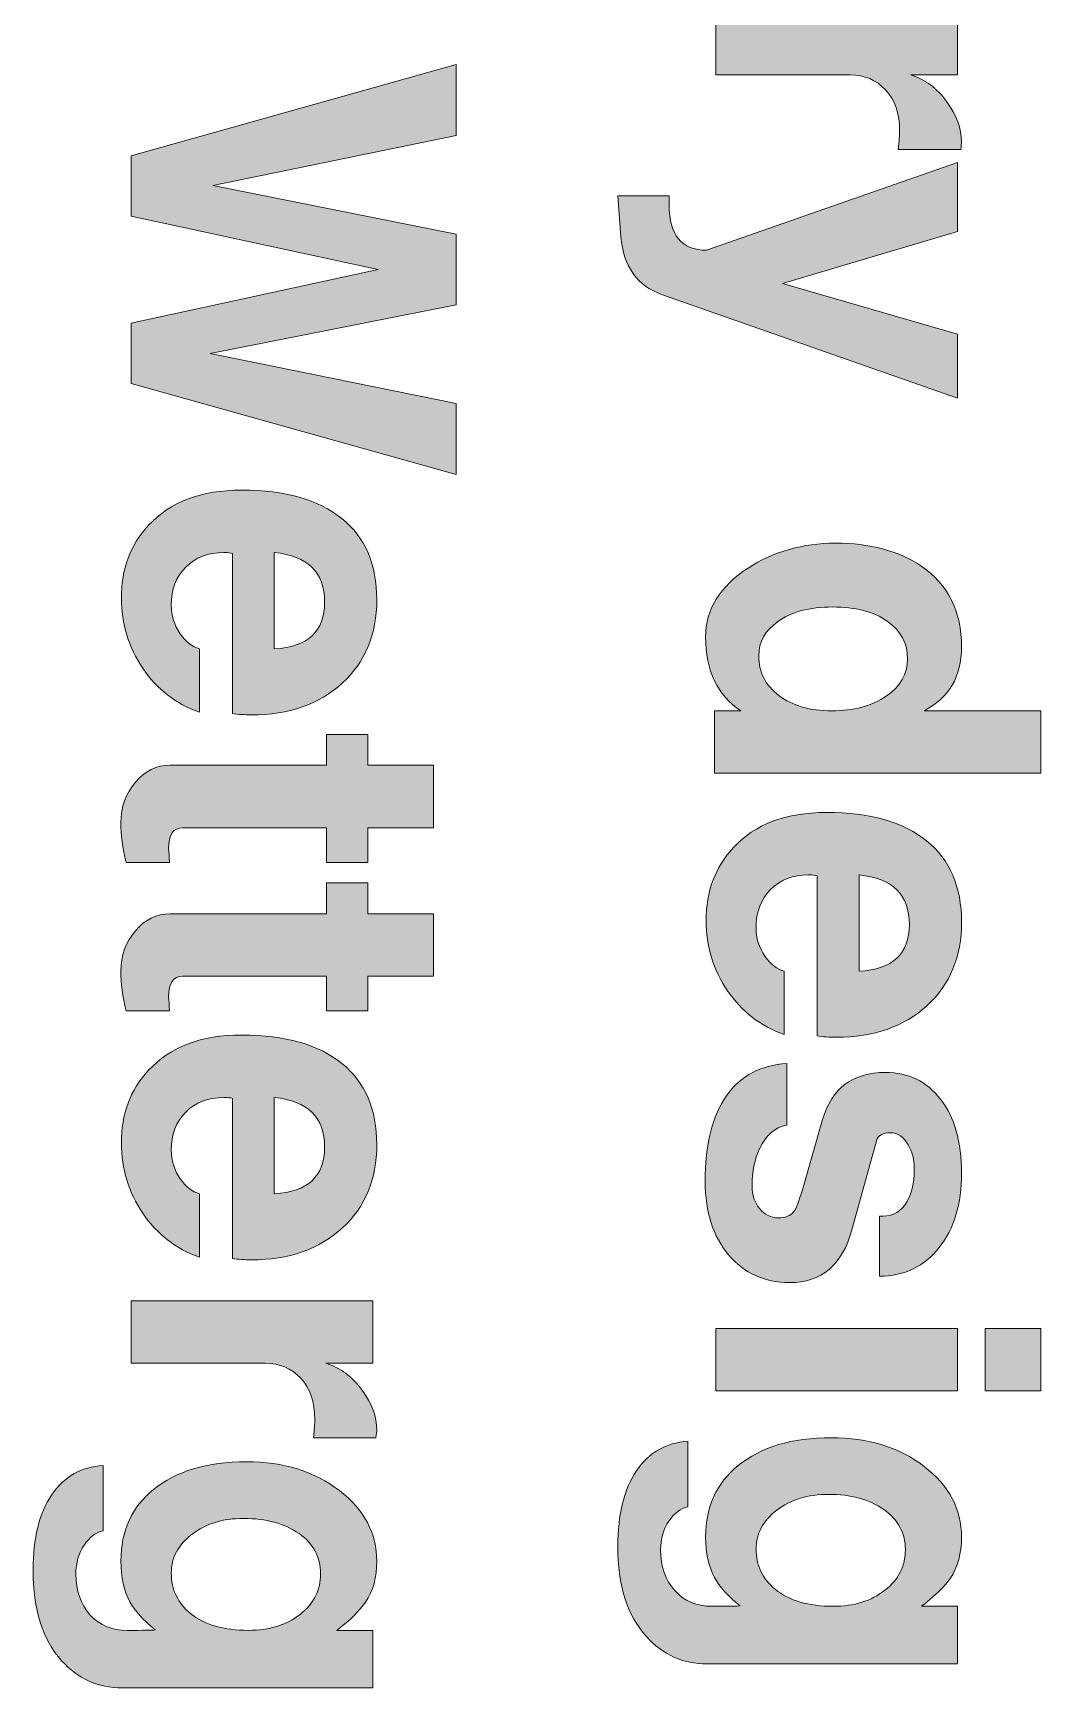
# Model space of a CAD drawing. Header units: inches. Extents: x 0.59 to 7.67, y -3.15 to -0.14.
# Drawn here: x 0.8294 to 1.0858, y -2.8183 to -2.3975 of the extents above; entities that cross this region are included whole.
import ezdxf

# ---------------------------------------------------------------- set-up
doc = ezdxf.new("R2010")
doc.units = ezdxf.units.IN
doc.header["$MEASUREMENT"] = 0
doc.layers.add('Layer 1', color=7, linetype='Continuous')

# ---------------------------------------------------------------- blocks, each defined once
blk = doc.blocks.new('block 37')
at = {"layer": 'Layer 1', "true_color": 0xed1f24}
h = blk.add_hatch(color=240, dxfattribs=at)
h.dxf.hatch_style = 2
edge = h.paths.add_edge_path()
edge.add_spline(control_points=[(1.04948, -2.42708), (1.0497, -2.42495), (1.04982, -2.42341), (1.04982, -2.42242), (1.04982, -2.41796), (1.04862, -2.41446), (1.04624, -2.41193), (1.04386, -2.4094), (1.04086, -2.40814), (1.03723, -2.40814), (1.03723, -2.40814), (1.00309, -2.40814), (1.00309, -2.40814), (1.00309, -2.40814), (1.00309, -2.39226), (1.00309, -2.39226), (1.00309, -2.39226), (1.06456, -2.39226), (1.06456, -2.39226), (1.06456, -2.39226), (1.06456, -2.40814), (1.06456, -2.40814), (1.06456, -2.40814), (1.05265, -2.40814), (1.05265, -2.40814), (1.05628, -2.40927), (1.05934, -2.41153), (1.06184, -2.41494), (1.06433, -2.41834), (1.06558, -2.42175), (1.06558, -2.42514), (1.06558, -2.42552), (1.0655, -2.42617), (1.06536, -2.42708), (1.06536, -2.42708), (1.04948, -2.42708), (1.04948, -2.42708)], knot_values=[0, 0, 0, 0, 1, 1, 1, 2, 2, 2, 3, 3, 3, 4, 4, 4, 5, 5, 5, 6, 6, 6, 7, 7, 7, 8, 8, 8, 9, 9, 9, 10, 10, 10, 11, 11, 11, 12, 12, 12, 12], degree=3, periodic=1)
h = blk.add_hatch(color=240, dxfattribs=at)
h.dxf.hatch_style = 2
edge = h.paths.add_edge_path()
edge.add_spline(control_points=[(1.06456, -2.49036), (1.06456, -2.49036), (0.98948, -2.46405), (0.98948, -2.46405), (0.98306, -2.46179), (0.97954, -2.45687), (0.97894, -2.44931), (0.97894, -2.44931), (0.97814, -2.43887), (0.97814, -2.43887), (0.97814, -2.43887), (0.99118, -2.43887), (0.99118, -2.43887), (0.99118, -2.43887), (0.99118, -2.44126), (0.99118, -2.44126), (0.99118, -2.44889), (0.99436, -2.45271), (1.00071, -2.45271), (1.00071, -2.45271), (1.06456, -2.43037), (1.06456, -2.43037), (1.06456, -2.43037), (1.06456, -2.44794), (1.06456, -2.44794), (1.06456, -2.44794), (1.01999, -2.46122), (1.01999, -2.46122), (1.01999, -2.46122), (1.06456, -2.47403), (1.06456, -2.47403), (1.06456, -2.47403), (1.06456, -2.49036), (1.06456, -2.49036)], knot_values=[0, 0, 0, 0, 1, 1, 1, 2, 2, 2, 3, 3, 3, 4, 4, 4, 5, 5, 5, 6, 6, 6, 7, 7, 7, 8, 8, 8, 9, 9, 9, 10, 10, 10, 11, 11, 11, 11], degree=3, periodic=1)
h = blk.add_hatch(color=240, dxfattribs=at)
h.dxf.hatch_style = 2
edge = h.paths.add_edge_path()
edge.add_spline(control_points=[(1.00275, -2.58574), (1.00275, -2.58574), (1.00275, -2.56986), (1.00275, -2.56986), (1.00275, -2.56986), (1.00944, -2.56986), (1.00944, -2.56986), (1.00347, -2.56593), (1.00048, -2.55965), (1.00048, -2.55104), (1.00048, -2.54408), (1.00408, -2.53826), (1.01126, -2.53357), (1.01784, -2.52934), (1.02524, -2.52722), (1.03349, -2.52722), (1.04226, -2.52722), (1.04951, -2.52915), (1.05526, -2.53301), (1.06214, -2.53769), (1.06558, -2.54457), (1.06558, -2.55364), (1.06558, -2.56113), (1.06241, -2.56654), (1.05605, -2.56986), (1.05605, -2.56986), (1.08577, -2.56986), (1.08577, -2.56986), (1.08577, -2.56986), (1.08577, -2.58574), (1.08577, -2.58574), (1.08577, -2.58574), (1.00275, -2.58574), (1.00275, -2.58574)], knot_values=[0, 0, 0, 0, 1, 1, 1, 2, 2, 2, 3, 3, 3, 4, 4, 4, 5, 5, 5, 6, 6, 6, 7, 7, 7, 8, 8, 8, 9, 9, 9, 10, 10, 10, 11, 11, 11, 11], degree=3, periodic=1)
edge = h.paths.add_edge_path()
edge.add_spline(control_points=[(1.03252, -2.56986), (1.03817, -2.56986), (1.04281, -2.56862), (1.04643, -2.56613), (1.05005, -2.56365), (1.05186, -2.56053), (1.05186, -2.55676), (1.05186, -2.55269), (1.05012, -2.54946), (1.04666, -2.54705), (1.04319, -2.54464), (1.03855, -2.54344), (1.03275, -2.54344), (1.02687, -2.54344), (1.02223, -2.54468), (1.01884, -2.54717), (1.0156, -2.54942), (1.01398, -2.55232), (1.01398, -2.55586), (1.01398, -2.56), (1.01569, -2.56337), (1.01912, -2.56597), (1.02256, -2.56856), (1.02702, -2.56986), (1.03252, -2.56986)], knot_values=[0, 0, 0, 0, 1, 1, 1, 2, 2, 2, 3, 3, 3, 4, 4, 4, 5, 5, 5, 6, 6, 6, 7, 7, 7, 8, 8, 8, 8], degree=3, periodic=1)
h = blk.add_hatch(color=240, dxfattribs=at)
h.dxf.hatch_style = 2
edge = h.paths.add_edge_path()
edge.add_spline(control_points=[(1.03371, -2.65287), (1.0319, -2.65287), (1.03027, -2.65276), (1.02884, -2.65253), (1.02884, -2.65253), (1.02884, -2.61182), (1.02884, -2.61182), (1.02838, -2.61167), (1.02766, -2.61159), (1.02668, -2.61159), (1.02267, -2.61159), (1.01944, -2.61283), (1.01699, -2.6153), (1.01453, -2.61777), (1.0133, -2.62099), (1.0133, -2.62497), (1.0133, -2.62758), (1.01405, -2.63002), (1.01556, -2.63227), (1.017, -2.63429), (1.01863, -2.63557), (1.02045, -2.63609), (1.02045, -2.63609), (1.02045, -2.65219), (1.02045, -2.65219), (1.01447, -2.65007), (1.00967, -2.64635), (1.00604, -2.64103), (1.00241, -2.63569), (1.0006, -2.62974), (1.0006, -2.62316), (1.0006, -2.61582), (1.0029, -2.60967), (1.00751, -2.60468), (1.01303, -2.5987), (1.02094, -2.59572), (1.03122, -2.59572), (1.04226, -2.59572), (1.05074, -2.59811), (1.05667, -2.60292), (1.06261, -2.60771), (1.06558, -2.61462), (1.06558, -2.62362), (1.06558, -2.63239), (1.06265, -2.63945), (1.05679, -2.64482), (1.05093, -2.65019), (1.04324, -2.65287), (1.03371, -2.65287)], knot_values=[0, 0, 0, 0, 1, 1, 1, 2, 2, 2, 3, 3, 3, 4, 4, 4, 5, 5, 5, 6, 6, 6, 7, 7, 7, 8, 8, 8, 9, 9, 9, 10, 10, 10, 11, 11, 11, 12, 12, 12, 13, 13, 13, 14, 14, 14, 15, 15, 15, 16, 16, 16, 16], degree=3, periodic=1)
edge = h.paths.add_edge_path()
edge.add_spline(control_points=[(1.0395, -2.63609), (1.04804, -2.63563), (1.05231, -2.63166), (1.05231, -2.62419), (1.05231, -2.61662), (1.04804, -2.61243), (1.0395, -2.61159), (1.0395, -2.61159), (1.0395, -2.63609), (1.0395, -2.63609)], knot_values=[0, 0, 0, 0, 1, 1, 1, 2, 2, 2, 3, 3, 3, 3], degree=3, periodic=1)
h = blk.add_hatch(color=240, dxfattribs=at)
h.dxf.hatch_style = 2
edge = h.paths.add_edge_path()
edge.add_spline(control_points=[(1.0218, -2.71525), (1.01546, -2.71525), (1.01029, -2.7129), (1.00633, -2.70822), (1.00235, -2.70353), (1.00037, -2.69733), (1.00037, -2.68962), (1.00037, -2.68017), (1.00217, -2.67289), (1.00576, -2.66779), (1.00935, -2.66269), (1.01447, -2.65994), (1.02112, -2.65957), (1.02112, -2.65957), (1.02112, -2.67521), (1.02112, -2.67521), (1.01803, -2.67582), (1.01572, -2.67782), (1.01421, -2.68123), (1.01292, -2.68387), (1.01228, -2.68701), (1.01228, -2.69064), (1.01228, -2.69298), (1.01293, -2.69493), (1.01422, -2.69648), (1.01552, -2.69803), (1.01708, -2.69881), (1.01891, -2.69881), (1.02073, -2.69881), (1.02207, -2.69828), (1.0229, -2.69722), (1.02351, -2.69639), (1.02424, -2.69455), (1.02508, -2.69168), (1.02508, -2.69168), (1.03024, -2.67375), (1.03024, -2.67375), (1.03258, -2.66581), (1.0379, -2.66183), (1.04621, -2.66183), (1.05203, -2.66183), (1.05671, -2.6641), (1.06026, -2.66864), (1.0638, -2.67317), (1.06558, -2.67945), (1.06558, -2.68747), (1.06558, -2.69525), (1.06369, -2.70154), (1.05991, -2.70635), (1.05613, -2.71115), (1.05107, -2.71358), (1.04471, -2.71366), (1.04471, -2.71366), (1.04471, -2.69835), (1.04471, -2.69835), (1.04736, -2.69857), (1.04949, -2.69765), (1.05112, -2.69557), (1.05275, -2.6935), (1.05356, -2.69038), (1.05356, -2.68622), (1.05356, -2.68395), (1.05303, -2.68195), (1.05197, -2.6802), (1.05084, -2.67816), (1.04936, -2.67714), (1.04755, -2.67714), (1.04551, -2.67714), (1.0443, -2.67782), (1.04392, -2.67919), (1.04392, -2.67919), (1.03768, -2.70186), (1.03768, -2.70186), (1.03526, -2.71079), (1.02997, -2.71525), (1.0218, -2.71525)], knot_values=[0, 0, 0, 0, 1, 1, 1, 2, 2, 2, 3, 3, 3, 4, 4, 4, 5, 5, 5, 6, 6, 6, 7, 7, 7, 8, 8, 8, 9, 9, 9, 10, 10, 10, 11, 11, 11, 12, 12, 12, 13, 13, 13, 14, 14, 14, 15, 15, 15, 16, 16, 16, 17, 17, 17, 18, 18, 18, 19, 19, 19, 20, 20, 20, 21, 21, 21, 22, 22, 22, 23, 23, 23, 24, 24, 24, 25, 25, 25, 25], degree=3, periodic=1)
h = blk.add_hatch(color=240, dxfattribs=at)
h.dxf.hatch_style = 2
h.paths.add_polyline_path([(1.00309, -2.7428), (1.00309, -2.72693), (1.06456, -2.72693), (1.06456, -2.7428)])
h.paths.add_polyline_path([(1.07159, -2.7428), (1.07159, -2.72693), (1.08577, -2.72693), (1.08577, -2.7428)])
h = blk.add_hatch(color=240, dxfattribs=at)
h.dxf.hatch_style = 2
edge = h.paths.add_edge_path()
edge.add_spline(control_points=[(1.00083, -2.81222), (0.9947, -2.81222), (0.98956, -2.80991), (0.9854, -2.8053), (0.98056, -2.79993), (0.97814, -2.79226), (0.97814, -2.78227), (0.97814, -2.77418), (0.97972, -2.76782), (0.98285, -2.76316), (0.98599, -2.75852), (0.99036, -2.756), (0.99594, -2.75562), (0.99594, -2.75562), (0.99594, -2.77227), (0.99594, -2.77227), (0.99413, -2.77265), (0.99253, -2.77386), (0.99113, -2.77592), (0.98973, -2.77797), (0.98903, -2.7804), (0.98903, -2.78322), (0.98903, -2.78748), (0.99022, -2.79093), (0.9926, -2.79359), (0.99498, -2.79625), (0.99814, -2.79759), (1.00207, -2.79759), (1.00616, -2.79759), (1.00854, -2.79755), (1.00922, -2.79747), (1.00612, -2.79496), (1.00396, -2.79257), (1.00275, -2.79029), (1.00124, -2.78755), (1.00048, -2.78409), (1.00048, -2.77991), (1.00048, -2.77231), (1.00324, -2.76627), (1.00876, -2.76179), (1.01451, -2.75707), (1.02241, -2.75471), (1.03246, -2.75471), (1.04184, -2.75471), (1.0497, -2.75715), (1.05605, -2.76201), (1.06241, -2.76688), (1.06558, -2.77288), (1.06558, -2.78003), (1.06558, -2.78406), (1.06464, -2.78752), (1.06274, -2.79041), (1.06131, -2.79253), (1.05885, -2.79492), (1.05537, -2.79759), (1.05537, -2.79759), (1.06456, -2.79759), (1.06456, -2.79759), (1.06456, -2.79759), (1.06456, -2.81222), (1.06456, -2.81222), (1.06456, -2.81222), (1.00083, -2.81222), (1.00083, -2.81222)], knot_values=[0, 0, 0, 0, 1, 1, 1, 2, 2, 2, 3, 3, 3, 4, 4, 4, 5, 5, 5, 6, 6, 6, 7, 7, 7, 8, 8, 8, 9, 9, 9, 10, 10, 10, 11, 11, 11, 12, 12, 12, 13, 13, 13, 14, 14, 14, 15, 15, 15, 16, 16, 16, 17, 17, 17, 18, 18, 18, 19, 19, 19, 20, 20, 20, 21, 21, 21, 21], degree=3, periodic=1)
edge = h.paths.add_edge_path()
edge.add_spline(control_points=[(1.03292, -2.79759), (1.03821, -2.79759), (1.0426, -2.79622), (1.04607, -2.7935), (1.04955, -2.79078), (1.05129, -2.78734), (1.05129, -2.78318), (1.05129, -2.77894), (1.04946, -2.77555), (1.04579, -2.77298), (1.04212, -2.77041), (1.03741, -2.76912), (1.03167, -2.76912), (1.02646, -2.76912), (1.02209, -2.77046), (1.01858, -2.77315), (1.01506, -2.77582), (1.0133, -2.7791), (1.0133, -2.78295), (1.0133, -2.78719), (1.01493, -2.79063), (1.01817, -2.79327), (1.02173, -2.79615), (1.02665, -2.79759), (1.03292, -2.79759)], knot_values=[0, 0, 0, 0, 1, 1, 1, 2, 2, 2, 3, 3, 3, 4, 4, 4, 5, 5, 5, 6, 6, 6, 7, 7, 7, 8, 8, 8, 8], degree=3, periodic=1)
at = {"layer": 'Layer 1', "lineweight": 0}
for points in [[(1.00309, -2.7428), (1.00309, -2.72693), (1.06456, -2.72693), (1.06456, -2.7428), (1.00309, -2.7428)], [(1.07159, -2.7428), (1.07159, -2.72693), (1.08577, -2.72693), (1.08577, -2.7428), (1.07159, -2.7428)]]:
    blk.add_lwpolyline(points, dxfattribs=at)
for points, knots in [([(1.04948, -2.42708), (1.0497, -2.42495), (1.04982, -2.42341), (1.04982, -2.42242), (1.04982, -2.41796), (1.04862, -2.41446), (1.04624, -2.41193), (1.04386, -2.4094), (1.04086, -2.40814), (1.03723, -2.40814), (1.03723, -2.40814), (1.00309, -2.40814), (1.00309, -2.40814), (1.00309, -2.40814), (1.00309, -2.39226), (1.00309, -2.39226), (1.00309, -2.39226), (1.06456, -2.39226), (1.06456, -2.39226), (1.06456, -2.39226), (1.06456, -2.40814), (1.06456, -2.40814), (1.06456, -2.40814), (1.05265, -2.40814), (1.05265, -2.40814), (1.05628, -2.40927), (1.05934, -2.41153), (1.06184, -2.41494), (1.06433, -2.41834), (1.06558, -2.42175), (1.06558, -2.42514), (1.06558, -2.42552), (1.0655, -2.42617), (1.06536, -2.42708), (1.06536, -2.42708), (1.04948, -2.42708), (1.04948, -2.42708)], [0, 0, 0, 0, 1, 1, 1, 2, 2, 2, 3, 3, 3, 4, 4, 4, 5, 5, 5, 6, 6, 6, 7, 7, 7, 8, 8, 8, 9, 9, 9, 10, 10, 10, 11, 11, 11, 12, 12, 12, 12]), ([(1.06456, -2.49036), (1.06456, -2.49036), (0.98948, -2.46405), (0.98948, -2.46405), (0.98306, -2.46179), (0.97954, -2.45687), (0.97894, -2.44931), (0.97894, -2.44931), (0.97814, -2.43887), (0.97814, -2.43887), (0.97814, -2.43887), (0.99118, -2.43887), (0.99118, -2.43887), (0.99118, -2.43887), (0.99118, -2.44126), (0.99118, -2.44126), (0.99118, -2.44889), (0.99436, -2.45271), (1.00071, -2.45271), (1.00071, -2.45271), (1.06456, -2.43037), (1.06456, -2.43037), (1.06456, -2.43037), (1.06456, -2.44794), (1.06456, -2.44794), (1.06456, -2.44794), (1.01999, -2.46122), (1.01999, -2.46122), (1.01999, -2.46122), (1.06456, -2.47403), (1.06456, -2.47403), (1.06456, -2.47403), (1.06456, -2.49036), (1.06456, -2.49036)], [0, 0, 0, 0, 1, 1, 1, 2, 2, 2, 3, 3, 3, 4, 4, 4, 5, 5, 5, 6, 6, 6, 7, 7, 7, 8, 8, 8, 9, 9, 9, 10, 10, 10, 11, 11, 11, 11]), ([(1.00275, -2.58574), (1.00275, -2.58574), (1.00275, -2.56986), (1.00275, -2.56986), (1.00275, -2.56986), (1.00944, -2.56986), (1.00944, -2.56986), (1.00347, -2.56593), (1.00048, -2.55965), (1.00048, -2.55104), (1.00048, -2.54408), (1.00408, -2.53826), (1.01126, -2.53357), (1.01784, -2.52934), (1.02524, -2.52722), (1.03349, -2.52722), (1.04226, -2.52722), (1.04951, -2.52915), (1.05526, -2.53301), (1.06214, -2.53769), (1.06558, -2.54457), (1.06558, -2.55364), (1.06558, -2.56113), (1.06241, -2.56654), (1.05605, -2.56986), (1.05605, -2.56986), (1.08577, -2.56986), (1.08577, -2.56986), (1.08577, -2.56986), (1.08577, -2.58574), (1.08577, -2.58574), (1.08577, -2.58574), (1.00275, -2.58574), (1.00275, -2.58574)], [0, 0, 0, 0, 1, 1, 1, 2, 2, 2, 3, 3, 3, 4, 4, 4, 5, 5, 5, 6, 6, 6, 7, 7, 7, 8, 8, 8, 9, 9, 9, 10, 10, 10, 11, 11, 11, 11]), ([(1.03252, -2.56986), (1.03817, -2.56986), (1.04281, -2.56862), (1.04643, -2.56613), (1.05005, -2.56365), (1.05186, -2.56053), (1.05186, -2.55676), (1.05186, -2.55269), (1.05012, -2.54946), (1.04666, -2.54705), (1.04319, -2.54464), (1.03855, -2.54344), (1.03275, -2.54344), (1.02687, -2.54344), (1.02223, -2.54468), (1.01884, -2.54717), (1.0156, -2.54942), (1.01398, -2.55232), (1.01398, -2.55586), (1.01398, -2.56), (1.01569, -2.56337), (1.01912, -2.56597), (1.02256, -2.56856), (1.02702, -2.56986), (1.03252, -2.56986)], [0, 0, 0, 0, 1, 1, 1, 2, 2, 2, 3, 3, 3, 4, 4, 4, 5, 5, 5, 6, 6, 6, 7, 7, 7, 8, 8, 8, 8]), ([(1.03371, -2.65287), (1.0319, -2.65287), (1.03027, -2.65276), (1.02884, -2.65253), (1.02884, -2.65253), (1.02884, -2.61182), (1.02884, -2.61182), (1.02838, -2.61167), (1.02766, -2.61159), (1.02668, -2.61159), (1.02267, -2.61159), (1.01944, -2.61283), (1.01699, -2.6153), (1.01453, -2.61777), (1.0133, -2.62099), (1.0133, -2.62497), (1.0133, -2.62758), (1.01405, -2.63002), (1.01556, -2.63227), (1.017, -2.63429), (1.01863, -2.63557), (1.02045, -2.63609), (1.02045, -2.63609), (1.02045, -2.65219), (1.02045, -2.65219), (1.01447, -2.65007), (1.00967, -2.64635), (1.00604, -2.64103), (1.00241, -2.63569), (1.0006, -2.62974), (1.0006, -2.62316), (1.0006, -2.61582), (1.0029, -2.60967), (1.00751, -2.60468), (1.01303, -2.5987), (1.02094, -2.59572), (1.03122, -2.59572), (1.04226, -2.59572), (1.05074, -2.59811), (1.05667, -2.60292), (1.06261, -2.60771), (1.06558, -2.61462), (1.06558, -2.62362), (1.06558, -2.63239), (1.06265, -2.63945), (1.05679, -2.64482), (1.05093, -2.65019), (1.04324, -2.65287), (1.03371, -2.65287)], [0, 0, 0, 0, 1, 1, 1, 2, 2, 2, 3, 3, 3, 4, 4, 4, 5, 5, 5, 6, 6, 6, 7, 7, 7, 8, 8, 8, 9, 9, 9, 10, 10, 10, 11, 11, 11, 12, 12, 12, 13, 13, 13, 14, 14, 14, 15, 15, 15, 16, 16, 16, 16]), ([(1.0395, -2.63609), (1.04804, -2.63563), (1.05231, -2.63166), (1.05231, -2.62419), (1.05231, -2.61662), (1.04804, -2.61243), (1.0395, -2.61159), (1.0395, -2.61159), (1.0395, -2.63609), (1.0395, -2.63609)], [0, 0, 0, 0, 1, 1, 1, 2, 2, 2, 3, 3, 3, 3]), ([(1.0218, -2.71525), (1.01546, -2.71525), (1.01029, -2.7129), (1.00633, -2.70822), (1.00235, -2.70353), (1.00037, -2.69733), (1.00037, -2.68962), (1.00037, -2.68017), (1.00217, -2.67289), (1.00576, -2.66779), (1.00935, -2.66269), (1.01447, -2.65994), (1.02112, -2.65957), (1.02112, -2.65957), (1.02112, -2.67521), (1.02112, -2.67521), (1.01803, -2.67582), (1.01572, -2.67782), (1.01421, -2.68123), (1.01292, -2.68387), (1.01228, -2.68701), (1.01228, -2.69064), (1.01228, -2.69298), (1.01293, -2.69493), (1.01422, -2.69648), (1.01552, -2.69803), (1.01708, -2.69881), (1.01891, -2.69881), (1.02073, -2.69881), (1.02207, -2.69828), (1.0229, -2.69722), (1.02351, -2.69639), (1.02424, -2.69455), (1.02508, -2.69168), (1.02508, -2.69168), (1.03024, -2.67375), (1.03024, -2.67375), (1.03258, -2.66581), (1.0379, -2.66183), (1.04621, -2.66183), (1.05203, -2.66183), (1.05671, -2.6641), (1.06026, -2.66864), (1.0638, -2.67317), (1.06558, -2.67945), (1.06558, -2.68747), (1.06558, -2.69525), (1.06369, -2.70154), (1.05991, -2.70635), (1.05613, -2.71115), (1.05107, -2.71358), (1.04471, -2.71366), (1.04471, -2.71366), (1.04471, -2.69835), (1.04471, -2.69835), (1.04736, -2.69857), (1.04949, -2.69765), (1.05112, -2.69557), (1.05275, -2.6935), (1.05356, -2.69038), (1.05356, -2.68622), (1.05356, -2.68395), (1.05303, -2.68195), (1.05197, -2.6802), (1.05084, -2.67816), (1.04936, -2.67714), (1.04755, -2.67714), (1.04551, -2.67714), (1.0443, -2.67782), (1.04392, -2.67919), (1.04392, -2.67919), (1.03768, -2.70186), (1.03768, -2.70186), (1.03526, -2.71079), (1.02997, -2.71525), (1.0218, -2.71525)], [0, 0, 0, 0, 1, 1, 1, 2, 2, 2, 3, 3, 3, 4, 4, 4, 5, 5, 5, 6, 6, 6, 7, 7, 7, 8, 8, 8, 9, 9, 9, 10, 10, 10, 11, 11, 11, 12, 12, 12, 13, 13, 13, 14, 14, 14, 15, 15, 15, 16, 16, 16, 17, 17, 17, 18, 18, 18, 19, 19, 19, 20, 20, 20, 21, 21, 21, 22, 22, 22, 23, 23, 23, 24, 24, 24, 25, 25, 25, 25]), ([(1.00083, -2.81222), (0.9947, -2.81222), (0.98956, -2.80991), (0.9854, -2.8053), (0.98056, -2.79993), (0.97814, -2.79226), (0.97814, -2.78227), (0.97814, -2.77418), (0.97972, -2.76782), (0.98285, -2.76316), (0.98599, -2.75852), (0.99036, -2.756), (0.99594, -2.75562), (0.99594, -2.75562), (0.99594, -2.77227), (0.99594, -2.77227), (0.99413, -2.77265), (0.99253, -2.77386), (0.99113, -2.77592), (0.98973, -2.77797), (0.98903, -2.7804), (0.98903, -2.78322), (0.98903, -2.78748), (0.99022, -2.79093), (0.9926, -2.79359), (0.99498, -2.79625), (0.99814, -2.79759), (1.00207, -2.79759), (1.00616, -2.79759), (1.00854, -2.79755), (1.00922, -2.79747), (1.00612, -2.79496), (1.00396, -2.79257), (1.00275, -2.79029), (1.00124, -2.78755), (1.00048, -2.78409), (1.00048, -2.77991), (1.00048, -2.77231), (1.00324, -2.76627), (1.00876, -2.76179), (1.01451, -2.75707), (1.02241, -2.75471), (1.03246, -2.75471), (1.04184, -2.75471), (1.0497, -2.75715), (1.05605, -2.76201), (1.06241, -2.76688), (1.06558, -2.77288), (1.06558, -2.78003), (1.06558, -2.78406), (1.06464, -2.78752), (1.06274, -2.79041), (1.06131, -2.79253), (1.05885, -2.79492), (1.05537, -2.79759), (1.05537, -2.79759), (1.06456, -2.79759), (1.06456, -2.79759), (1.06456, -2.79759), (1.06456, -2.81222), (1.06456, -2.81222), (1.06456, -2.81222), (1.00083, -2.81222), (1.00083, -2.81222)], [0, 0, 0, 0, 1, 1, 1, 2, 2, 2, 3, 3, 3, 4, 4, 4, 5, 5, 5, 6, 6, 6, 7, 7, 7, 8, 8, 8, 9, 9, 9, 10, 10, 10, 11, 11, 11, 12, 12, 12, 13, 13, 13, 14, 14, 14, 15, 15, 15, 16, 16, 16, 17, 17, 17, 18, 18, 18, 19, 19, 19, 20, 20, 20, 21, 21, 21, 21]), ([(1.03292, -2.79759), (1.03821, -2.79759), (1.0426, -2.79622), (1.04607, -2.7935), (1.04955, -2.79078), (1.05129, -2.78734), (1.05129, -2.78318), (1.05129, -2.77894), (1.04946, -2.77555), (1.04579, -2.77298), (1.04212, -2.77041), (1.03741, -2.76912), (1.03167, -2.76912), (1.02646, -2.76912), (1.02209, -2.77046), (1.01858, -2.77315), (1.01506, -2.77582), (1.0133, -2.7791), (1.0133, -2.78295), (1.0133, -2.78719), (1.01493, -2.79063), (1.01817, -2.79327), (1.02173, -2.79615), (1.02665, -2.79759), (1.03292, -2.79759)], [0, 0, 0, 0, 1, 1, 1, 2, 2, 2, 3, 3, 3, 4, 4, 4, 5, 5, 5, 6, 6, 6, 7, 7, 7, 8, 8, 8, 8])]:
    blk.add_open_spline(points, degree=3, knots=knots, dxfattribs=at)
blk = doc.blocks.new('block 36')
at = {"layer": 'Layer 1'}
blk.add_blockref('block 37', (0, 0), dxfattribs=at)
blk = doc.blocks.new('block 38')
at = {"layer": 'Layer 1', "true_color": 0xed1f24}
h = blk.add_hatch(color=240, dxfattribs=at)
h.dxf.hatch_style = 2
h.paths.add_polyline_path([(0.937, -2.50975), (0.85433, -2.48661), (0.85433, -2.47131), (0.9172, -2.45763), (0.85433, -2.44403), (0.85433, -2.4287), (0.937, -2.40552), (0.937, -2.42356), (0.87508, -2.43626), (0.937, -2.44862), (0.937, -2.46665), (0.8744, -2.47902), (0.937, -2.49172)])
h = blk.add_hatch(color=240, dxfattribs=at)
h.dxf.hatch_style = 2
edge = h.paths.add_edge_path()
edge.add_spline(control_points=[(0.88495, -2.57088), (0.88314, -2.57088), (0.88151, -2.57077), (0.88007, -2.57054), (0.88007, -2.57054), (0.88007, -2.52983), (0.88007, -2.52983), (0.87962, -2.52968), (0.8789, -2.5296), (0.87792, -2.5296), (0.87391, -2.5296), (0.87068, -2.53084), (0.86823, -2.53331), (0.86576, -2.53578), (0.86454, -2.539), (0.86454, -2.54298), (0.86454, -2.54559), (0.86529, -2.54803), (0.8668, -2.55028), (0.86824, -2.5523), (0.86987, -2.55358), (0.87168, -2.5541), (0.87168, -2.5541), (0.87168, -2.5702), (0.87168, -2.5702), (0.86571, -2.56808), (0.86091, -2.56436), (0.85728, -2.55903), (0.85365, -2.5537), (0.85183, -2.54775), (0.85183, -2.54117), (0.85183, -2.53383), (0.85414, -2.52768), (0.85875, -2.52268), (0.86427, -2.51671), (0.87217, -2.51373), (0.88245, -2.51373), (0.89349, -2.51373), (0.90198, -2.51612), (0.90791, -2.52093), (0.91385, -2.52572), (0.91682, -2.53263), (0.91682, -2.54163), (0.91682, -2.55039), (0.91389, -2.55746), (0.90803, -2.56283), (0.90217, -2.5682), (0.89448, -2.57088), (0.88495, -2.57088)], knot_values=[0, 0, 0, 0, 1, 1, 1, 2, 2, 2, 3, 3, 3, 4, 4, 4, 5, 5, 5, 6, 6, 6, 7, 7, 7, 8, 8, 8, 9, 9, 9, 10, 10, 10, 11, 11, 11, 12, 12, 12, 13, 13, 13, 14, 14, 14, 15, 15, 15, 16, 16, 16, 16], degree=3, periodic=1)
edge = h.paths.add_edge_path()
edge.add_spline(control_points=[(0.89073, -2.5541), (0.89928, -2.55364), (0.90355, -2.54967), (0.90355, -2.5422), (0.90355, -2.53463), (0.89928, -2.53044), (0.89073, -2.5296), (0.89073, -2.5296), (0.89073, -2.5541), (0.89073, -2.5541)], knot_values=[0, 0, 0, 0, 1, 1, 1, 2, 2, 2, 3, 3, 3, 3], degree=3, periodic=1)
h = blk.add_hatch(color=240, dxfattribs=at)
h.dxf.hatch_style = 2
edge = h.paths.add_edge_path()
edge.add_spline(control_points=[(0.85308, -2.60842), (0.85217, -2.60472), (0.85172, -2.60135), (0.85172, -2.59833), (0.85172, -2.59432), (0.85295, -2.59088), (0.85541, -2.58801), (0.85786, -2.58513), (0.86079, -2.5837), (0.8642, -2.5837), (0.8642, -2.5837), (0.904, -2.5837), (0.904, -2.5837), (0.904, -2.5837), (0.904, -2.57587), (0.904, -2.57587), (0.904, -2.57587), (0.91455, -2.57587), (0.91455, -2.57587), (0.91455, -2.57587), (0.91455, -2.5837), (0.91455, -2.5837), (0.91455, -2.5837), (0.93122, -2.5837), (0.93122, -2.5837), (0.93122, -2.5837), (0.93122, -2.59958), (0.93122, -2.59958), (0.93122, -2.59958), (0.91455, -2.59958), (0.91455, -2.59958), (0.91455, -2.59958), (0.91455, -2.60842), (0.91455, -2.60842), (0.91455, -2.60842), (0.904, -2.60842), (0.904, -2.60842), (0.904, -2.60842), (0.904, -2.59958), (0.904, -2.59958), (0.904, -2.59958), (0.86737, -2.59958), (0.86737, -2.59958), (0.86502, -2.59958), (0.86386, -2.60135), (0.86386, -2.60491), (0.86393, -2.60574), (0.86401, -2.60691), (0.86408, -2.60842), (0.86408, -2.60842), (0.85308, -2.60842), (0.85308, -2.60842)], knot_values=[0, 0, 0, 0, 1, 1, 1, 2, 2, 2, 3, 3, 3, 4, 4, 4, 5, 5, 5, 6, 6, 6, 7, 7, 7, 8, 8, 8, 9, 9, 9, 10, 10, 10, 11, 11, 11, 12, 12, 12, 13, 13, 13, 14, 14, 14, 15, 15, 15, 16, 16, 16, 17, 17, 17, 17], degree=3, periodic=1)
h = blk.add_hatch(color=240, dxfattribs=at)
h.dxf.hatch_style = 2
edge = h.paths.add_edge_path()
edge.add_spline(control_points=[(0.85308, -2.64619), (0.85217, -2.64248), (0.85172, -2.63912), (0.85172, -2.63609), (0.85172, -2.63209), (0.85295, -2.62865), (0.85541, -2.62577), (0.85786, -2.6229), (0.86079, -2.62147), (0.8642, -2.62147), (0.8642, -2.62147), (0.904, -2.62147), (0.904, -2.62147), (0.904, -2.62147), (0.904, -2.61364), (0.904, -2.61364), (0.904, -2.61364), (0.91455, -2.61364), (0.91455, -2.61364), (0.91455, -2.61364), (0.91455, -2.62147), (0.91455, -2.62147), (0.91455, -2.62147), (0.93122, -2.62147), (0.93122, -2.62147), (0.93122, -2.62147), (0.93122, -2.63734), (0.93122, -2.63734), (0.93122, -2.63734), (0.91455, -2.63734), (0.91455, -2.63734), (0.91455, -2.63734), (0.91455, -2.64619), (0.91455, -2.64619), (0.91455, -2.64619), (0.904, -2.64619), (0.904, -2.64619), (0.904, -2.64619), (0.904, -2.63734), (0.904, -2.63734), (0.904, -2.63734), (0.86737, -2.63734), (0.86737, -2.63734), (0.86502, -2.63734), (0.86386, -2.63912), (0.86386, -2.64267), (0.86393, -2.64351), (0.86401, -2.64467), (0.86408, -2.64619), (0.86408, -2.64619), (0.85308, -2.64619), (0.85308, -2.64619)], knot_values=[0, 0, 0, 0, 1, 1, 1, 2, 2, 2, 3, 3, 3, 4, 4, 4, 5, 5, 5, 6, 6, 6, 7, 7, 7, 8, 8, 8, 9, 9, 9, 10, 10, 10, 11, 11, 11, 12, 12, 12, 13, 13, 13, 14, 14, 14, 15, 15, 15, 16, 16, 16, 17, 17, 17, 17], degree=3, periodic=1)
h = blk.add_hatch(color=240, dxfattribs=at)
h.dxf.hatch_style = 2
edge = h.paths.add_edge_path()
edge.add_spline(control_points=[(0.88495, -2.70947), (0.88314, -2.70947), (0.88151, -2.70935), (0.88007, -2.70913), (0.88007, -2.70913), (0.88007, -2.66841), (0.88007, -2.66841), (0.87962, -2.66826), (0.8789, -2.66819), (0.87792, -2.66819), (0.87391, -2.66819), (0.87068, -2.66942), (0.86823, -2.6719), (0.86576, -2.67436), (0.86454, -2.67759), (0.86454, -2.68156), (0.86454, -2.68418), (0.86529, -2.68661), (0.8668, -2.68886), (0.86824, -2.69088), (0.86987, -2.69216), (0.87168, -2.69268), (0.87168, -2.69268), (0.87168, -2.70879), (0.87168, -2.70879), (0.86571, -2.70667), (0.86091, -2.70294), (0.85728, -2.69762), (0.85365, -2.69229), (0.85183, -2.68633), (0.85183, -2.67976), (0.85183, -2.67242), (0.85414, -2.66626), (0.85875, -2.66127), (0.86427, -2.65529), (0.87217, -2.65231), (0.88245, -2.65231), (0.89349, -2.65231), (0.90198, -2.6547), (0.90791, -2.65951), (0.91385, -2.66431), (0.91682, -2.67121), (0.91682, -2.68021), (0.91682, -2.68898), (0.91389, -2.69604), (0.90803, -2.70142), (0.90217, -2.70678), (0.89448, -2.70947), (0.88495, -2.70947)], knot_values=[0, 0, 0, 0, 1, 1, 1, 2, 2, 2, 3, 3, 3, 4, 4, 4, 5, 5, 5, 6, 6, 6, 7, 7, 7, 8, 8, 8, 9, 9, 9, 10, 10, 10, 11, 11, 11, 12, 12, 12, 13, 13, 13, 14, 14, 14, 15, 15, 15, 16, 16, 16, 16], degree=3, periodic=1)
edge = h.paths.add_edge_path()
edge.add_spline(control_points=[(0.89073, -2.69268), (0.89928, -2.69222), (0.90355, -2.68825), (0.90355, -2.68078), (0.90355, -2.67322), (0.89928, -2.66903), (0.89073, -2.66819), (0.89073, -2.66819), (0.89073, -2.69268), (0.89073, -2.69268)], knot_values=[0, 0, 0, 0, 1, 1, 1, 2, 2, 2, 3, 3, 3, 3], degree=3, periodic=1)
h = blk.add_hatch(color=240, dxfattribs=at)
h.dxf.hatch_style = 2
edge = h.paths.add_edge_path()
edge.add_spline(control_points=[(0.90072, -2.75472), (0.90094, -2.7526), (0.90106, -2.75105), (0.90106, -2.75007), (0.90106, -2.74561), (0.89986, -2.74211), (0.89748, -2.73958), (0.8951, -2.73704), (0.8921, -2.73578), (0.88847, -2.73578), (0.88847, -2.73578), (0.85433, -2.73578), (0.85433, -2.73578), (0.85433, -2.73578), (0.85433, -2.7199), (0.85433, -2.7199), (0.85433, -2.7199), (0.9158, -2.7199), (0.9158, -2.7199), (0.9158, -2.7199), (0.9158, -2.73578), (0.9158, -2.73578), (0.9158, -2.73578), (0.90389, -2.73578), (0.90389, -2.73578), (0.90752, -2.73691), (0.91058, -2.73918), (0.91307, -2.74258), (0.91557, -2.74599), (0.91682, -2.74939), (0.91682, -2.75279), (0.91682, -2.75317), (0.91674, -2.75381), (0.91659, -2.75472), (0.91659, -2.75472), (0.90072, -2.75472), (0.90072, -2.75472)], knot_values=[0, 0, 0, 0, 1, 1, 1, 2, 2, 2, 3, 3, 3, 4, 4, 4, 5, 5, 5, 6, 6, 6, 7, 7, 7, 8, 8, 8, 9, 9, 9, 10, 10, 10, 11, 11, 11, 12, 12, 12, 12], degree=3, periodic=1)
h = blk.add_hatch(color=240, dxfattribs=at)
h.dxf.hatch_style = 2
edge = h.paths.add_edge_path()
edge.add_spline(control_points=[(0.85206, -2.81834), (0.84594, -2.81834), (0.8408, -2.81603), (0.83664, -2.81142), (0.8318, -2.80605), (0.82938, -2.79838), (0.82938, -2.7884), (0.82938, -2.78031), (0.83095, -2.77394), (0.83409, -2.76929), (0.83723, -2.76464), (0.84159, -2.76213), (0.84718, -2.76175), (0.84718, -2.76175), (0.84718, -2.77839), (0.84718, -2.77839), (0.84537, -2.77877), (0.84376, -2.77999), (0.84237, -2.78204), (0.84097, -2.7841), (0.84026, -2.78653), (0.84026, -2.78934), (0.84026, -2.7936), (0.84146, -2.79706), (0.84384, -2.79972), (0.84622, -2.80237), (0.84938, -2.80371), (0.85331, -2.80371), (0.85739, -2.80371), (0.85978, -2.80367), (0.86045, -2.8036), (0.85735, -2.80109), (0.8552, -2.79869), (0.85399, -2.79641), (0.85248, -2.79367), (0.85172, -2.79022), (0.85172, -2.78604), (0.85172, -2.77844), (0.85448, -2.77239), (0.86, -2.76791), (0.86574, -2.7632), (0.87364, -2.76084), (0.8837, -2.76084), (0.89307, -2.76084), (0.90094, -2.76327), (0.90729, -2.76813), (0.91364, -2.773), (0.91682, -2.77901), (0.91682, -2.78615), (0.91682, -2.79018), (0.91587, -2.79364), (0.91398, -2.79653), (0.91254, -2.79865), (0.91009, -2.80105), (0.90661, -2.80371), (0.90661, -2.80371), (0.9158, -2.80371), (0.9158, -2.80371), (0.9158, -2.80371), (0.9158, -2.81834), (0.9158, -2.81834), (0.9158, -2.81834), (0.85206, -2.81834), (0.85206, -2.81834)], knot_values=[0, 0, 0, 0, 1, 1, 1, 2, 2, 2, 3, 3, 3, 4, 4, 4, 5, 5, 5, 6, 6, 6, 7, 7, 7, 8, 8, 8, 9, 9, 9, 10, 10, 10, 11, 11, 11, 12, 12, 12, 13, 13, 13, 14, 14, 14, 15, 15, 15, 16, 16, 16, 17, 17, 17, 18, 18, 18, 19, 19, 19, 20, 20, 20, 21, 21, 21, 21], degree=3, periodic=1)
edge = h.paths.add_edge_path()
edge.add_spline(control_points=[(0.88416, -2.80371), (0.88944, -2.80371), (0.89383, -2.80235), (0.89731, -2.79963), (0.90079, -2.7969), (0.90253, -2.79346), (0.90253, -2.78931), (0.90253, -2.78507), (0.9007, -2.78167), (0.89703, -2.7791), (0.89336, -2.77653), (0.88865, -2.77524), (0.88291, -2.77524), (0.87769, -2.77524), (0.87332, -2.77658), (0.86981, -2.77927), (0.86629, -2.78195), (0.86454, -2.78522), (0.86454, -2.78908), (0.86454, -2.79331), (0.86616, -2.79675), (0.86941, -2.7994), (0.87297, -2.80227), (0.87788, -2.80371), (0.88416, -2.80371)], knot_values=[0, 0, 0, 0, 1, 1, 1, 2, 2, 2, 3, 3, 3, 4, 4, 4, 5, 5, 5, 6, 6, 6, 7, 7, 7, 8, 8, 8, 8], degree=3, periodic=1)
at = {"layer": 'Layer 1', "lineweight": 0}
blk.add_lwpolyline([(0.937, -2.50975), (0.85433, -2.48661), (0.85433, -2.47131), (0.9172, -2.45763), (0.85433, -2.44403), (0.85433, -2.4287), (0.937, -2.40552), (0.937, -2.42356), (0.87508, -2.43626), (0.937, -2.44862), (0.937, -2.46665), (0.8744, -2.47902), (0.937, -2.49172), (0.937, -2.50975)], dxfattribs=at)
for points, knots in [([(0.88495, -2.57088), (0.88314, -2.57088), (0.88151, -2.57077), (0.88007, -2.57054), (0.88007, -2.57054), (0.88007, -2.52983), (0.88007, -2.52983), (0.87962, -2.52968), (0.8789, -2.5296), (0.87792, -2.5296), (0.87391, -2.5296), (0.87068, -2.53084), (0.86823, -2.53331), (0.86576, -2.53578), (0.86454, -2.539), (0.86454, -2.54298), (0.86454, -2.54559), (0.86529, -2.54803), (0.8668, -2.55028), (0.86824, -2.5523), (0.86987, -2.55358), (0.87168, -2.5541), (0.87168, -2.5541), (0.87168, -2.5702), (0.87168, -2.5702), (0.86571, -2.56808), (0.86091, -2.56436), (0.85728, -2.55903), (0.85365, -2.5537), (0.85183, -2.54775), (0.85183, -2.54117), (0.85183, -2.53383), (0.85414, -2.52768), (0.85875, -2.52268), (0.86427, -2.51671), (0.87217, -2.51373), (0.88245, -2.51373), (0.89349, -2.51373), (0.90198, -2.51612), (0.90791, -2.52093), (0.91385, -2.52572), (0.91682, -2.53263), (0.91682, -2.54163), (0.91682, -2.55039), (0.91389, -2.55746), (0.90803, -2.56283), (0.90217, -2.5682), (0.89448, -2.57088), (0.88495, -2.57088)], [0, 0, 0, 0, 1, 1, 1, 2, 2, 2, 3, 3, 3, 4, 4, 4, 5, 5, 5, 6, 6, 6, 7, 7, 7, 8, 8, 8, 9, 9, 9, 10, 10, 10, 11, 11, 11, 12, 12, 12, 13, 13, 13, 14, 14, 14, 15, 15, 15, 16, 16, 16, 16]), ([(0.89073, -2.5541), (0.89928, -2.55364), (0.90355, -2.54967), (0.90355, -2.5422), (0.90355, -2.53463), (0.89928, -2.53044), (0.89073, -2.5296), (0.89073, -2.5296), (0.89073, -2.5541), (0.89073, -2.5541)], [0, 0, 0, 0, 1, 1, 1, 2, 2, 2, 3, 3, 3, 3]), ([(0.85308, -2.60842), (0.85217, -2.60472), (0.85172, -2.60135), (0.85172, -2.59833), (0.85172, -2.59432), (0.85295, -2.59088), (0.85541, -2.58801), (0.85786, -2.58513), (0.86079, -2.5837), (0.8642, -2.5837), (0.8642, -2.5837), (0.904, -2.5837), (0.904, -2.5837), (0.904, -2.5837), (0.904, -2.57587), (0.904, -2.57587), (0.904, -2.57587), (0.91455, -2.57587), (0.91455, -2.57587), (0.91455, -2.57587), (0.91455, -2.5837), (0.91455, -2.5837), (0.91455, -2.5837), (0.93122, -2.5837), (0.93122, -2.5837), (0.93122, -2.5837), (0.93122, -2.59958), (0.93122, -2.59958), (0.93122, -2.59958), (0.91455, -2.59958), (0.91455, -2.59958), (0.91455, -2.59958), (0.91455, -2.60842), (0.91455, -2.60842), (0.91455, -2.60842), (0.904, -2.60842), (0.904, -2.60842), (0.904, -2.60842), (0.904, -2.59958), (0.904, -2.59958), (0.904, -2.59958), (0.86737, -2.59958), (0.86737, -2.59958), (0.86502, -2.59958), (0.86386, -2.60135), (0.86386, -2.60491), (0.86393, -2.60574), (0.86401, -2.60691), (0.86408, -2.60842), (0.86408, -2.60842), (0.85308, -2.60842), (0.85308, -2.60842)], [0, 0, 0, 0, 1, 1, 1, 2, 2, 2, 3, 3, 3, 4, 4, 4, 5, 5, 5, 6, 6, 6, 7, 7, 7, 8, 8, 8, 9, 9, 9, 10, 10, 10, 11, 11, 11, 12, 12, 12, 13, 13, 13, 14, 14, 14, 15, 15, 15, 16, 16, 16, 17, 17, 17, 17]), ([(0.85308, -2.64619), (0.85217, -2.64248), (0.85172, -2.63912), (0.85172, -2.63609), (0.85172, -2.63209), (0.85295, -2.62865), (0.85541, -2.62577), (0.85786, -2.6229), (0.86079, -2.62147), (0.8642, -2.62147), (0.8642, -2.62147), (0.904, -2.62147), (0.904, -2.62147), (0.904, -2.62147), (0.904, -2.61364), (0.904, -2.61364), (0.904, -2.61364), (0.91455, -2.61364), (0.91455, -2.61364), (0.91455, -2.61364), (0.91455, -2.62147), (0.91455, -2.62147), (0.91455, -2.62147), (0.93122, -2.62147), (0.93122, -2.62147), (0.93122, -2.62147), (0.93122, -2.63734), (0.93122, -2.63734), (0.93122, -2.63734), (0.91455, -2.63734), (0.91455, -2.63734), (0.91455, -2.63734), (0.91455, -2.64619), (0.91455, -2.64619), (0.91455, -2.64619), (0.904, -2.64619), (0.904, -2.64619), (0.904, -2.64619), (0.904, -2.63734), (0.904, -2.63734), (0.904, -2.63734), (0.86737, -2.63734), (0.86737, -2.63734), (0.86502, -2.63734), (0.86386, -2.63912), (0.86386, -2.64267), (0.86393, -2.64351), (0.86401, -2.64467), (0.86408, -2.64619), (0.86408, -2.64619), (0.85308, -2.64619), (0.85308, -2.64619)], [0, 0, 0, 0, 1, 1, 1, 2, 2, 2, 3, 3, 3, 4, 4, 4, 5, 5, 5, 6, 6, 6, 7, 7, 7, 8, 8, 8, 9, 9, 9, 10, 10, 10, 11, 11, 11, 12, 12, 12, 13, 13, 13, 14, 14, 14, 15, 15, 15, 16, 16, 16, 17, 17, 17, 17]), ([(0.88495, -2.70947), (0.88314, -2.70947), (0.88151, -2.70935), (0.88007, -2.70913), (0.88007, -2.70913), (0.88007, -2.66841), (0.88007, -2.66841), (0.87962, -2.66826), (0.8789, -2.66819), (0.87792, -2.66819), (0.87391, -2.66819), (0.87068, -2.66942), (0.86823, -2.6719), (0.86576, -2.67436), (0.86454, -2.67759), (0.86454, -2.68156), (0.86454, -2.68418), (0.86529, -2.68661), (0.8668, -2.68886), (0.86824, -2.69088), (0.86987, -2.69216), (0.87168, -2.69268), (0.87168, -2.69268), (0.87168, -2.70879), (0.87168, -2.70879), (0.86571, -2.70667), (0.86091, -2.70294), (0.85728, -2.69762), (0.85365, -2.69229), (0.85183, -2.68633), (0.85183, -2.67976), (0.85183, -2.67242), (0.85414, -2.66626), (0.85875, -2.66127), (0.86427, -2.65529), (0.87217, -2.65231), (0.88245, -2.65231), (0.89349, -2.65231), (0.90198, -2.6547), (0.90791, -2.65951), (0.91385, -2.66431), (0.91682, -2.67121), (0.91682, -2.68021), (0.91682, -2.68898), (0.91389, -2.69604), (0.90803, -2.70142), (0.90217, -2.70678), (0.89448, -2.70947), (0.88495, -2.70947)], [0, 0, 0, 0, 1, 1, 1, 2, 2, 2, 3, 3, 3, 4, 4, 4, 5, 5, 5, 6, 6, 6, 7, 7, 7, 8, 8, 8, 9, 9, 9, 10, 10, 10, 11, 11, 11, 12, 12, 12, 13, 13, 13, 14, 14, 14, 15, 15, 15, 16, 16, 16, 16]), ([(0.89073, -2.69268), (0.89928, -2.69222), (0.90355, -2.68825), (0.90355, -2.68078), (0.90355, -2.67322), (0.89928, -2.66903), (0.89073, -2.66819), (0.89073, -2.66819), (0.89073, -2.69268), (0.89073, -2.69268)], [0, 0, 0, 0, 1, 1, 1, 2, 2, 2, 3, 3, 3, 3]), ([(0.90072, -2.75472), (0.90094, -2.7526), (0.90106, -2.75105), (0.90106, -2.75007), (0.90106, -2.74561), (0.89986, -2.74211), (0.89748, -2.73958), (0.8951, -2.73704), (0.8921, -2.73578), (0.88847, -2.73578), (0.88847, -2.73578), (0.85433, -2.73578), (0.85433, -2.73578), (0.85433, -2.73578), (0.85433, -2.7199), (0.85433, -2.7199), (0.85433, -2.7199), (0.9158, -2.7199), (0.9158, -2.7199), (0.9158, -2.7199), (0.9158, -2.73578), (0.9158, -2.73578), (0.9158, -2.73578), (0.90389, -2.73578), (0.90389, -2.73578), (0.90752, -2.73691), (0.91058, -2.73918), (0.91307, -2.74258), (0.91557, -2.74599), (0.91682, -2.74939), (0.91682, -2.75279), (0.91682, -2.75317), (0.91674, -2.75381), (0.91659, -2.75472), (0.91659, -2.75472), (0.90072, -2.75472), (0.90072, -2.75472)], [0, 0, 0, 0, 1, 1, 1, 2, 2, 2, 3, 3, 3, 4, 4, 4, 5, 5, 5, 6, 6, 6, 7, 7, 7, 8, 8, 8, 9, 9, 9, 10, 10, 10, 11, 11, 11, 12, 12, 12, 12]), ([(0.85206, -2.81834), (0.84594, -2.81834), (0.8408, -2.81603), (0.83664, -2.81142), (0.8318, -2.80605), (0.82938, -2.79838), (0.82938, -2.7884), (0.82938, -2.78031), (0.83095, -2.77394), (0.83409, -2.76929), (0.83723, -2.76464), (0.84159, -2.76213), (0.84718, -2.76175), (0.84718, -2.76175), (0.84718, -2.77839), (0.84718, -2.77839), (0.84537, -2.77877), (0.84376, -2.77999), (0.84237, -2.78204), (0.84097, -2.7841), (0.84026, -2.78653), (0.84026, -2.78934), (0.84026, -2.7936), (0.84146, -2.79706), (0.84384, -2.79972), (0.84622, -2.80237), (0.84938, -2.80371), (0.85331, -2.80371), (0.85739, -2.80371), (0.85978, -2.80367), (0.86045, -2.8036), (0.85735, -2.80109), (0.8552, -2.79869), (0.85399, -2.79641), (0.85248, -2.79367), (0.85172, -2.79022), (0.85172, -2.78604), (0.85172, -2.77844), (0.85448, -2.77239), (0.86, -2.76791), (0.86574, -2.7632), (0.87364, -2.76084), (0.8837, -2.76084), (0.89307, -2.76084), (0.90094, -2.76327), (0.90729, -2.76813), (0.91364, -2.773), (0.91682, -2.77901), (0.91682, -2.78615), (0.91682, -2.79018), (0.91587, -2.79364), (0.91398, -2.79653), (0.91254, -2.79865), (0.91009, -2.80105), (0.90661, -2.80371), (0.90661, -2.80371), (0.9158, -2.80371), (0.9158, -2.80371), (0.9158, -2.80371), (0.9158, -2.81834), (0.9158, -2.81834), (0.9158, -2.81834), (0.85206, -2.81834), (0.85206, -2.81834)], [0, 0, 0, 0, 1, 1, 1, 2, 2, 2, 3, 3, 3, 4, 4, 4, 5, 5, 5, 6, 6, 6, 7, 7, 7, 8, 8, 8, 9, 9, 9, 10, 10, 10, 11, 11, 11, 12, 12, 12, 13, 13, 13, 14, 14, 14, 15, 15, 15, 16, 16, 16, 17, 17, 17, 18, 18, 18, 19, 19, 19, 20, 20, 20, 21, 21, 21, 21]), ([(0.88416, -2.80371), (0.88944, -2.80371), (0.89383, -2.80235), (0.89731, -2.79963), (0.90079, -2.7969), (0.90253, -2.79346), (0.90253, -2.78931), (0.90253, -2.78507), (0.9007, -2.78167), (0.89703, -2.7791), (0.89336, -2.77653), (0.88865, -2.77524), (0.88291, -2.77524), (0.87769, -2.77524), (0.87332, -2.77658), (0.86981, -2.77927), (0.86629, -2.78195), (0.86454, -2.78522), (0.86454, -2.78908), (0.86454, -2.79331), (0.86616, -2.79675), (0.86941, -2.7994), (0.87297, -2.80227), (0.87788, -2.80371), (0.88416, -2.80371)], [0, 0, 0, 0, 1, 1, 1, 2, 2, 2, 3, 3, 3, 4, 4, 4, 5, 5, 5, 6, 6, 6, 7, 7, 7, 8, 8, 8, 8])]:
    blk.add_open_spline(points, degree=3, knots=knots, dxfattribs=at)
blk = doc.blocks.new('block 34')
at = {"layer": 'Layer 1'}
for name in ['block 38', 'block 36']:
    blk.add_blockref(name, (0, 0), dxfattribs=at)

msp = doc.modelspace()

# ---------------------------------------------------------------- block references
at = {"layer": 'Layer 1'}
msp.add_blockref('block 34', (0, 0), dxfattribs=at)

doc.saveas('drawing.dxf')
